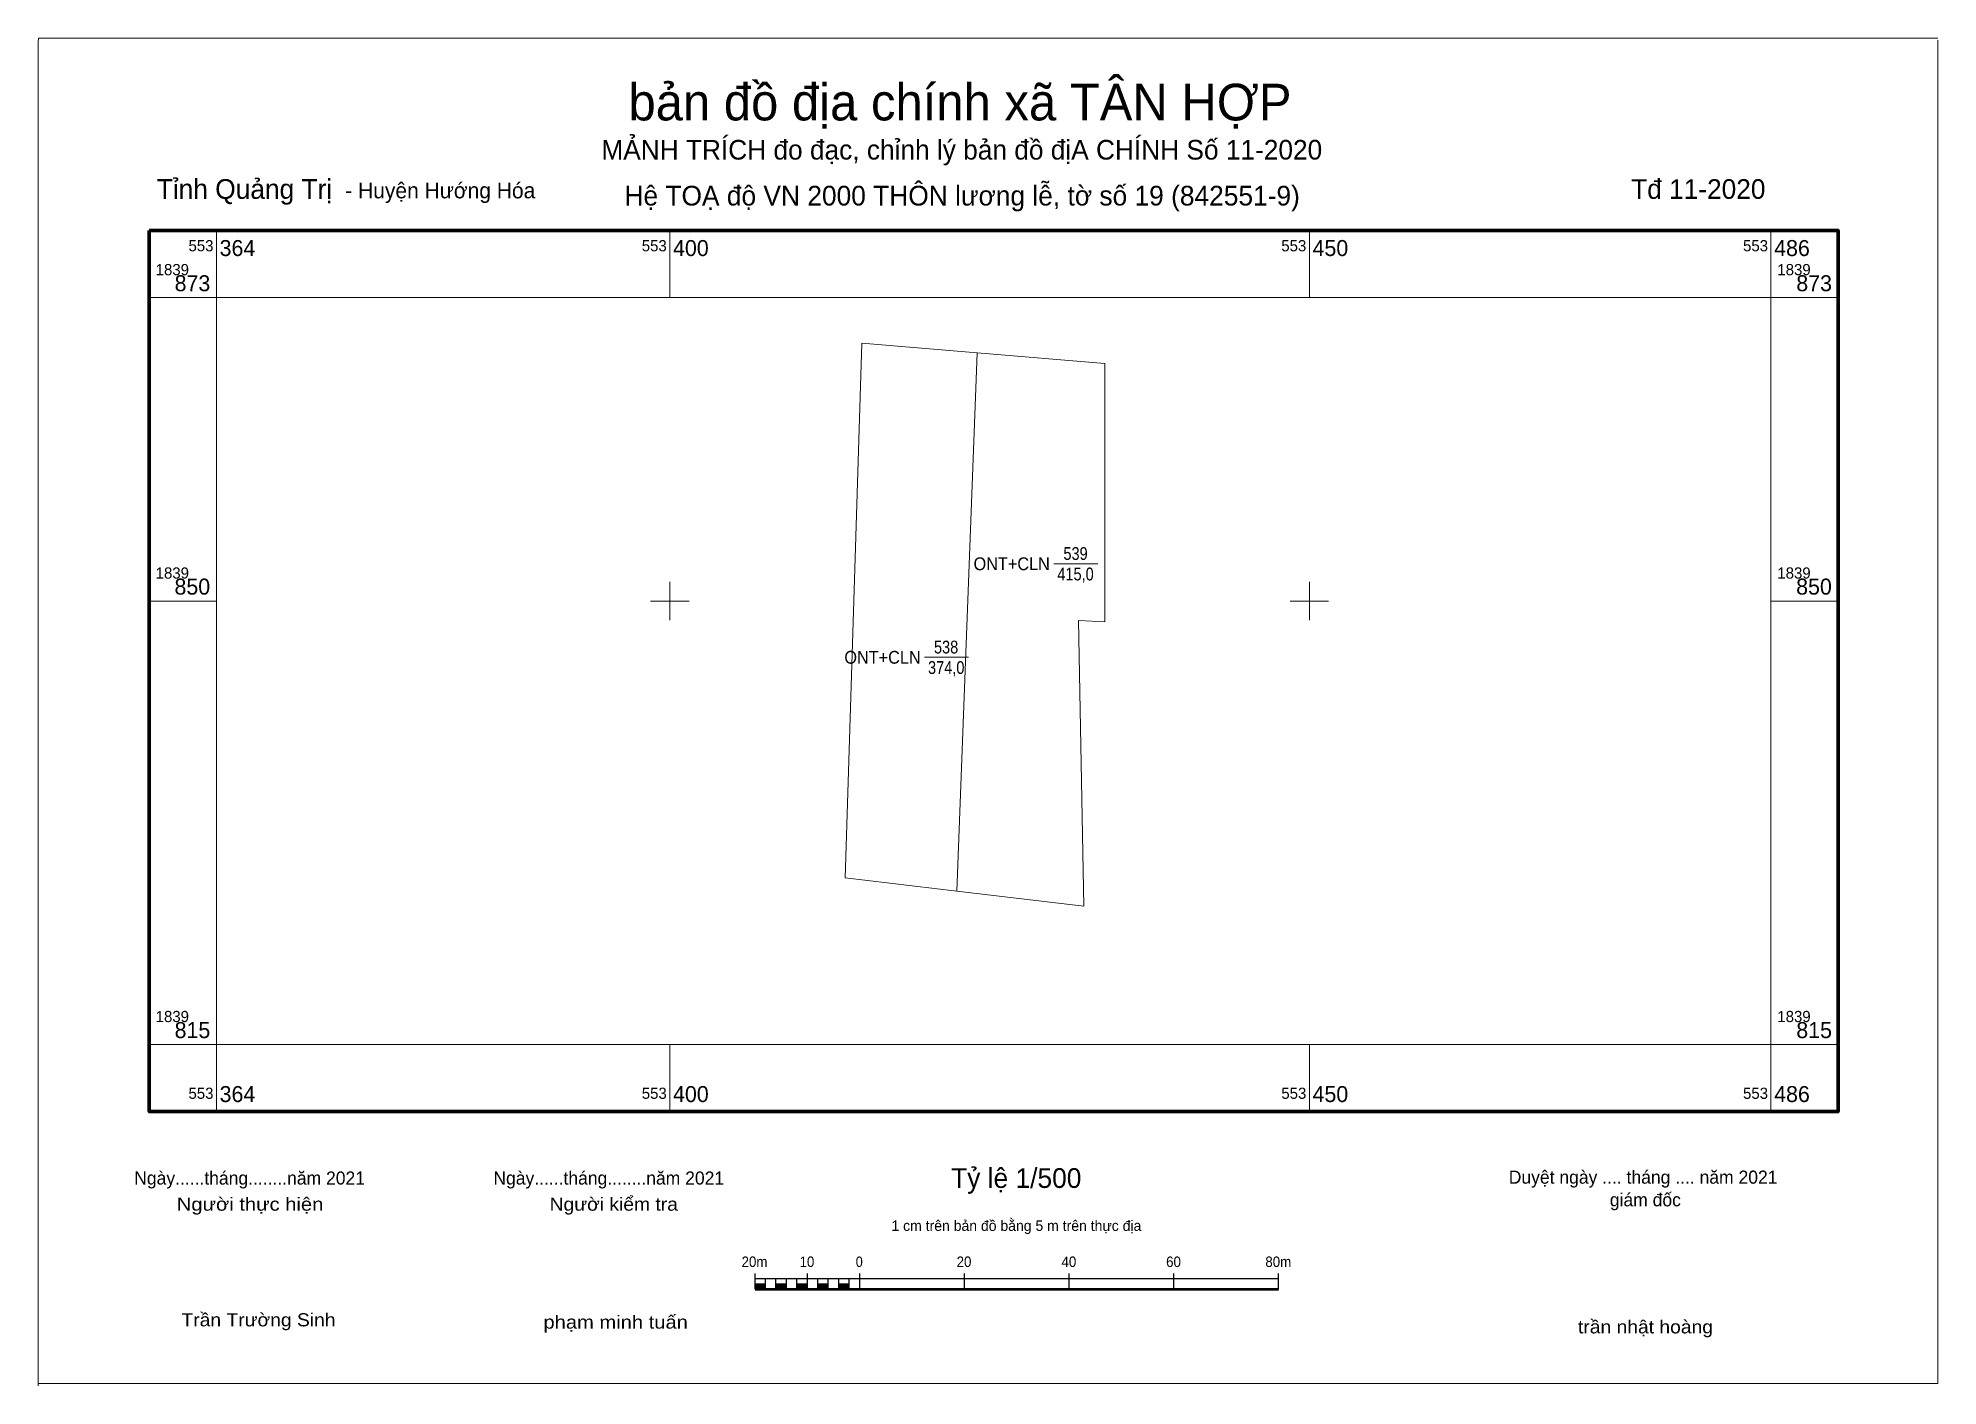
# Model space of a CAD drawing. Header units: metres. Extents: x 553351 to 553499, y 1839789 to 1839894.
import ezdxf
from ezdxf.enums import TextEntityAlignment as Align

# ---------------------------------------------------------------- set-up
doc = ezdxf.new("R2010")
doc.units = ezdxf.units.M
doc.header["$LTSCALE"] = 0.5
for name, color, linetype, lineweight in [('1', 7, 'Continuous', 13), ('10', 7, 'Continuous', 13), ('13', 7, 'Continuous', 13), ('2', 7, 'Continuous', 25), ('63', 7, 'Continuous', 13)]:
    doc.layers.add(name, color=color, linetype=linetype, lineweight=lineweight)
doc.layers.add('4', color=7, linetype='Continuous')

msp = doc.modelspace()

# ---------------------------------------------------------------- hatches: boundary and pattern name
at = {"layer": '2'}
for points in [[(553406.66, 1839796.22), (553407.48, 1839796.22), (553407.48, 1839796.63), (553406.66, 1839796.63)], [(553408.29, 1839796.22), (553409.11, 1839796.22), (553409.11, 1839796.63), (553408.29, 1839796.63)], [(553409.93, 1839796.22), (553410.75, 1839796.22), (553410.75, 1839796.63), (553409.93, 1839796.63)], [(553411.57, 1839796.22), (553412.39, 1839796.22), (553412.39, 1839796.63), (553411.57, 1839796.63)], [(553413.21, 1839796.22), (553414.03, 1839796.22), (553414.03, 1839796.63), (553413.21, 1839796.63)]]:
    msp.add_hatch(color=256, dxfattribs=at).paths.add_polyline_path(points)

# ---------------------------------------------------------------- linework, layer by layer
at = {"layer": '1'}
for p, q in [((553350.64, 1839894), (553499.14, 1839894)), ((553499.15, 1839893.84), (553499.15, 1839788.84)), ((553499.14, 1839788.84), (553350.64, 1839788.84))]:
    msp.add_line(p, q, dxfattribs=at)
msp.add_lwpolyline([(553350.6, 1839788.65), (553350.6, 1839893.65), (553350.64, 1839894)], dxfattribs=at)
at = {"layer": '10'}
msp.add_line((553422.43, 1839827.33), (553424.04, 1839869.4), dxfattribs=at)
for points in [[(553422.43, 1839827.33), (553413.72, 1839828.36), (553414.41, 1839850.85), (553415.01, 1839870.16), (553424.04, 1839869.4)], [(553422.43, 1839827.33), (553432.36, 1839826.15), (553431.94, 1839848.47), (553434, 1839848.37), (553434, 1839868.56), (553424.04, 1839869.4)]]:
    msp.add_lwpolyline(points, dxfattribs=at)
at = {"layer": '13'}
for p, q in [((553430.01, 1839852.91), (553433.45, 1839852.91)), ((553419.91, 1839845.6), (553423.34, 1839845.6))]:
    msp.add_line(p, q, dxfattribs=at)
at = {"layer": '2', "lineweight": 13}
msp.add_line((553432.36, 1839826.15), (553431.94, 1839848.47), dxfattribs=at)
at = {"layer": '2'}
for p, q in [((553406.66, 1839796.22), (553406.66, 1839797.45)), ((553406.66, 1839797.04), (553447.6, 1839797.04)), ((553407.48, 1839796.22), (553407.48, 1839797.04)), ((553408.29, 1839796.22), (553408.29, 1839797.04)), ((553409.11, 1839796.22), (553409.11, 1839797.04)), ((553409.93, 1839796.22), (553409.93, 1839797.04)), ((553410.75, 1839796.22), (553410.75, 1839797.45)), ((553411.57, 1839796.22), (553411.57, 1839797.04)), ((553412.39, 1839796.22), (553412.39, 1839797.04)), ((553413.21, 1839796.22), (553413.21, 1839797.04)), ((553414.03, 1839796.22), (553414.03, 1839797.04)), ((553414.85, 1839796.22), (553414.85, 1839797.45)), ((553423.04, 1839796.22), (553423.04, 1839797.45)), ((553431.22, 1839796.22), (553431.22, 1839797.45)), ((553439.41, 1839796.22), (553439.41, 1839797.45)), ((553447.6, 1839796.22), (553447.6, 1839797.45))]:
    msp.add_line(p, q, dxfattribs=at)
at = {"layer": '2', "lineweight": 53}
msp.add_line((553406.66, 1839796.22), (553447.6, 1839796.22), dxfattribs=at)
at = {"layer": '2', "lineweight": 13}
for points in [[(553406.66, 1839796.22), (553407.48, 1839796.22), (553407.48, 1839796.63), (553406.66, 1839796.63)], [(553408.29, 1839796.22), (553409.11, 1839796.22), (553409.11, 1839796.63), (553408.29, 1839796.63)], [(553409.93, 1839796.22), (553410.75, 1839796.22), (553410.75, 1839796.63), (553409.93, 1839796.63)], [(553411.57, 1839796.22), (553412.39, 1839796.22), (553412.39, 1839796.63), (553411.57, 1839796.63)], [(553413.21, 1839796.22), (553414.03, 1839796.22), (553414.03, 1839796.63), (553413.21, 1839796.63)]]:
    msp.add_lwpolyline(points, close=True, dxfattribs=at)
at = {"layer": '63'}
for p, q in [((553364.55, 1839873.71), (553364.55, 1839878.96)), ((553400, 1839873.71), (553400, 1839878.96)), ((553450, 1839873.71), (553450, 1839878.96)), ((553486.09, 1839873.71), (553486.09, 1839878.96)), ((553364.55, 1839873.71), (553359.3, 1839873.71)), ((553486.09, 1839873.71), (553491.34, 1839873.71)), ((553400, 1839848.5), (553400, 1839851.5)), ((553450, 1839848.5), (553450, 1839851.5)), ((553364.55, 1839850), (553359.3, 1839850)), ((553398.5, 1839850), (553401.5, 1839850)), ((553448.5, 1839850), (553451.5, 1839850)), ((553486.09, 1839850), (553491.34, 1839850)), ((553364.55, 1839815.34), (553359.3, 1839815.34)), ((553364.55, 1839815.34), (553364.55, 1839810.09)), ((553400, 1839815.34), (553400, 1839810.09)), ((553450, 1839815.34), (553450, 1839810.09)), ((553486.09, 1839815.34), (553486.09, 1839810.09)), ((553486.09, 1839815.34), (553491.34, 1839815.34))]:
    msp.add_line(p, q, dxfattribs=at)
at = {"layer": '63', "lineweight": 70}
msp.add_lwpolyline([(553359.3, 1839878.96), (553491.34, 1839878.96), (553491.34, 1839810.09), (553359.3, 1839810.09)], close=True, dxfattribs=at)
at = {"layer": '63'}
msp.add_lwpolyline([(553364.55, 1839873.71), (553486.09, 1839873.71), (553486.09, 1839815.34), (553364.55, 1839815.34)], close=True, dxfattribs=at)

# ---------------------------------------------------------------- texts
at = {"layer": '13', "width": 0.85}
for s, p in [('539', (553431.72, 1839853.21)), ('538', (553421.6, 1839845.9))]:
    msp.add_text(s, height=1, dxfattribs=at).set_placement(p, align=Align.CENTER)
at = {"layer": '2'}
for s, height, p in [('bản đồ địa chính xã TÂN HỢP', 2.865, (553422.685, 1839887.56)), ('MẢNH TRÍCH đo đạc, chỉnh lý bản đồ địA CHÍNH Số 11-2020', 1.535, (553422.825, 1839884.5)), ('Hệ TOẠ độ VN 2000 THÔN lương lễ, tờ số 19 (842551-9)', 1.539, (553422.855, 1839880.91)), ('Ngày......tháng........năm 2021', 1.024, (553367.145, 1839804.39)), ('Ngày......tháng........năm 2021', 1.024, (553395.225, 1839804.39)), ('Tỷ lệ 1/500', 1.54, (553427.085, 1839804.13)), ('Duyệt ngày .... tháng .... năm 2021', 1.024, (553476.095, 1839804.46)), ('giám đốc', 1.024, (553476.27, 1839802.69)), ('1 cm trên bản đồ bằng 5 m trên thực địa', 0.8188, (553427.095, 1839800.77))]:
    msp.add_text(s, height=height, dxfattribs=at).set_placement(p, align=Align.CENTER)
for s, height, p in [('Tỉnh Quảng Trị ', 1.539, (553359.88, 1839881.43)), ('- Huyện Hướng Hóa', 1.228, (553374.62, 1839881.47))]:
    msp.add_text(s, height=height, dxfattribs=at).set_placement(p)
msp.add_text(' Tđ 11-2020', height=1.535, dxfattribs=at).set_placement((553485.66, 1839881.43), align=Align.RIGHT)
at = {"layer": '2', "width": 0.95}
for p in [(553429.71, 1839852.41), (553419.61, 1839845.1)]:
    msp.add_text('ONT+CLN', height=1, dxfattribs=at).set_placement(p, align=Align.RIGHT)
at = {"layer": '2'}
for s, height, width, p in [('Người thực hiện', 1.024, 1.15, (553367.18, 1839802.35)), ('Người kiểm tra', 1.024, 1.1, (553395.615, 1839802.35)), ('20m', 0.8188, 0.95, (553406.62, 1839797.95)), ('10', 0.8188, 0.95, (553410.72, 1839797.95)), ('0', 0.819, 0.9, (553414.81, 1839797.95)), ('20', 0.8188, 0.95, (553423, 1839797.95)), ('40', 0.8188, 0.95, (553431.2, 1839797.95)), ('60', 0.8188, 0.95, (553439.38, 1839797.95)), ('80m', 0.8188, 0.95, (553447.57, 1839797.95)), ('Trần Trường Sinh', 1.024, 1.1, (553367.84, 1839793.31)), ('phạm minh tuấn', 1.024, 1.15, (553395.765, 1839793.13)), ('trần nhật hoàng', 1.024, 1.1, (553476.28, 1839792.76))]:
    msp.add_text(s, height=height, dxfattribs=dict(at, width=width)).set_placement(p, align=Align.CENTER)
at = {"layer": '4', "width": 0.85}
for s, p in [('415,0', (553431.72, 1839851.61)), ('374,0', (553421.61, 1839844.3))]:
    msp.add_text(s, height=1, dxfattribs=at).set_placement(p, align=Align.CENTER)
at = {"layer": '63'}
for s, height, p in [('553', 0.875, (553364.32, 1839877.33)), ('553', 0.875, (553399.76, 1839877.33)), ('553', 0.875, (553449.76, 1839877.33)), ('553', 0.875, (553485.86, 1839877.33)), ('873', 1.25, (553364.07, 1839874.21)), ('873', 1.25, (553490.86, 1839874.21)), ('850', 1.25, (553364.06, 1839850.5)), ('850', 1.25, (553490.85, 1839850.5)), ('815', 1.25, (553364.07, 1839815.84)), ('815', 1.25, (553490.86, 1839815.84)), ('553', 0.875, (553364.32, 1839811.09)), ('553', 0.875, (553399.76, 1839811.09)), ('553', 0.875, (553449.76, 1839811.09)), ('553', 0.875, (553485.86, 1839811.09))]:
    msp.add_text(s, height=height, dxfattribs=at).set_placement(p, align=Align.RIGHT)
for s, height, p in [('364', 1.25, (553364.8, 1839876.96)), ('400', 1.25, (553400.25, 1839876.96)), ('450', 1.25, (553450.25, 1839876.96)), ('486', 1.25, (553486.34, 1839876.96)), ('1839', 0.875, (553359.8, 1839875.46)), ('1839', 0.875, (553486.59, 1839875.46)), ('1839', 0.875, (553359.8, 1839851.75)), ('1839', 0.875, (553486.59, 1839851.75)), ('1839', 0.875, (553359.8, 1839817.09)), ('1839', 0.875, (553486.59, 1839817.09)), ('364', 1.25, (553364.8, 1839810.84)), ('400', 1.25, (553400.25, 1839810.84)), ('450', 1.25, (553450.25, 1839810.84)), ('486', 1.25, (553486.34, 1839810.84))]:
    msp.add_text(s, height=height, dxfattribs=at).set_placement(p)

doc.saveas('drawing.dxf')
